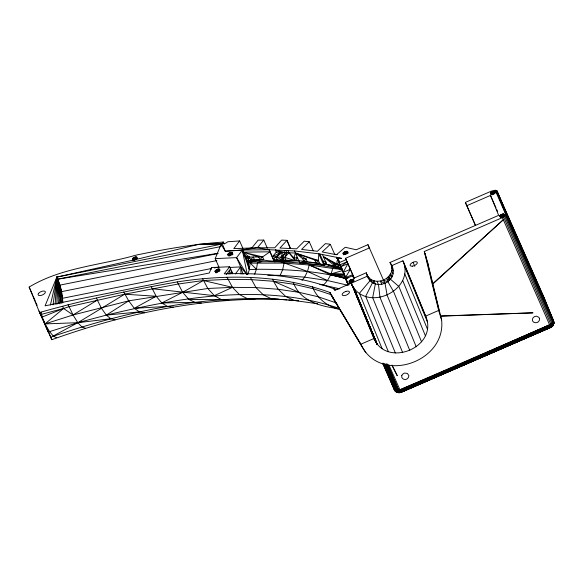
<?xml version="1.0" encoding="UTF-8"?>
<svg xmlns="http://www.w3.org/2000/svg" width="583" height="583" viewBox="0 0 583 583"><rect width="100%" height="100%" fill="white"/><g stroke="black" fill="none" stroke-linecap="round" stroke-linejoin="round"><path stroke-width="0.87" d="M250.129 261.461L250.26 263.13L284.11 263.101L309.223 264.981L330.947 273.944L345.726 277.442L346.003 278.521C316.839 270.774 286.464 269.135 256.418 269.288L250.26 263.13L250.26 261.322L249.349 269.616L247.753 274.535M382.63 363.216L394.268 389.655C395.391 392.191 398.517 393.445 401.075 392.344L550.782 327.398C553.362 326.291 554.506 323.15 553.464 320.584L544.391 298.452L496.774 190.714L495.142 190.255L491.52 191.064L465.372 202.403L475.488 225.592M279.119 299.319C201.638 297.148 124.456 313.618 51.829 339.685C47.66 330.714 43.157 321.546 41.05 312.102L39.928 312.59L38.981 311.045L29.15 287.062C61.463 267.459 100.458 265.403 136.116 255.114C164.909 249.116 193.964 244.16 223.325 242.032L224.244 244.131M427.733 264.718L427.769 262.977L424.278 251.528L502.408 217.619L505.497 215.521L506.248 213.349L497.168 191.217M427.769 262.977L441.586 319.863C446.454 361.679 382.076 384.314 361.795 346.295L329.796 292.433C281.195 274.921 227.851 274.061 177.254 281.917C131.445 289.999 85.803 299.378 41.05 312.102M388.868 364.936L401.075 392.344L551.46 327.041L552.385 326.218L553.413 324.833L553.464 320.584L506.248 213.349M348.117 284.839L345.581 278.842L352.715 275.744L353.735 278.215L366.299 272.764C371.422 290.013 399.319 278.098 389.983 262.488L498.669 215.338L490.5 195.414L466.735 205.719M366.299 272.764C370.577 295.341 403.728 281.509 389.983 262.488M352.168 285.298L354.355 288.825C372.522 311.067 415.016 287.864 402.911 260.798L391.346 265.812L392.272 267.91M329.869 292.469L360.87 344.196L373.929 338.526C386.573 367.684 436.281 348.219 426.523 318.209L403.837 262.897M382.995 363.675L394.902 390.676L397.402 392.519L400.353 392.599L551.46 327.041L553.814 323.631L553.784 321.743L544.391 298.452L496.774 190.714L506.321 213.99L553.784 321.743L553.814 323.631L552.771 325.868L550.782 327.398L399.814 392.629L396.702 391.944L394.268 389.655L388.212 374.898M495.142 190.255L553.311 321.954L552.385 326.218L398.983 391.47L395.31 391.157L394.655 390.158L397.431 390.537L399.923 389.801L447.023 369.768L549.631 324.855L551.897 323.529L553.537 321.226L553.85 322.377L552.72 322.756L505.497 215.521M252.381 257.715L250.69 259.836L247.556 261.964C279.017 261.016 310.768 262.263 341.565 269.2L338.329 266.642L337.112 263.873C336.107 260.273 338.905 259.741 337.134 257.431L318.865 253.816L294.539 250.952L268.989 249.713L242.011 250.063L225.286 251.215L221.081 244.241L198.686 244.343L134.156 259.887L56.85 277.078L45.073 305.835L209.304 273.004L211.542 267.561L229.658 266.73L232.683 273.595M55.166 304.158L56.85 277.078L221.081 244.241L223.325 242.032M319.943 254.035L324.265 263.859L324.119 265.746C308.086 259.581 290.465 260.856 273.558 259.544L269.229 249.721M346.739 280.7L337.972 260.28L338.818 258.014L341.543 258.356L337.134 257.431M53.031 304.873L56.85 277.078C60.501 285.138 62.68 293.919 62.782 302.781M261.76 261.592L257.497 262.802L256.418 269.288L249.349 269.616L247.556 261.825L250.69 259.836C261.417 258.021 271.904 263.385 282.31 259.982L282.784 256.724M211.25 269.237L211.542 267.561M134.782 259.719L136.48 258.765L137.071 257.322C135.504 256.331 132.858 257.555 132.326 259.275L132.669 259.799L134.156 259.887M373.419 283.17L373.951 280.766L375.306 284.081L372.668 297.673L395.354 352.992M504.674 216.293L551.897 323.529L551.503 325.299L550.432 326.662L400.725 391.616L399.115 392.716L396.316 390.61L384.292 364.069M50.408 305.026L56.85 277.078L61.157 303.007M343.059 253.241L343.066 253.904C344.626 254.902 347.271 253.671 347.818 251.958L346.579 251.266L344.159 252.096L343.059 253.241L343.773 254.858M326.21 262.044L324.265 263.859L341.565 269.2L335.05 265.994L335.648 263.574M227.793 254.341L227.742 255.026C229.265 256.126 231.888 254.844 232.537 253.19L231.393 252.432L228.973 253.19L227.793 254.341L228.507 255.959M552.713 325.256L552.771 325.868L553.442 323.951L551.503 325.299L475.014 357.838L400.368 390.821L398.663 390.26L386.595 363.996M345.369 276.648L338.891 262.379L342.469 269.565L332.696 268.457C331.217 274.746 328.163 280.649 323.39 285.065L319.797 284.533M553.784 322.953L553.413 324.833M215.032 271.204L216.993 269.39L218.814 268.982L219.827 269.47C219.66 271.343 216.905 272.414 215.265 271.78L215.032 271.204L215.761 272.851M490.536 193.177L490.646 194.117C492.278 194.758 495.047 193.68 495.193 191.8L493.619 191.355L491.25 192.383L490.536 193.177L491.25 194.795M499.799 215.768L499.908 216.708L501.919 216.759L503.676 215.863L504.463 214.398L502.889 213.946L500.498 214.989L499.799 215.768L500.513 217.386M254.654 274.214L256.418 269.288M228.718 273.893L230.584 268.829L226.233 274.527M218.96 267.145L215.207 258.619L221.081 244.241L221.285 246.026M267.743 275.183L280.226 275.322L282.668 269.579L284.11 263.101L281.276 261.257M349.188 281.028L349.013 281.749C350.376 283.127 353.531 281.647 353.815 279.84L352.365 279.301L349.968 280.248L349.188 281.028L349.902 282.646M250.69 259.836L249.473 257.067L244.605 255.988L242.936 252.162L269.914 251.812L262.605 256.899L249.473 257.067L247.556 261.825M247.418 261.592L249.473 257.067L242.936 252.162L245.064 256.44L249.473 257.067L246.558 259.559L247.469 261.636L247.258 261.228M400.725 391.616L398.983 391.47L397.431 390.537L385.749 364.193L397.431 390.537L396.702 391.944L400.725 391.616L550.075 325.868L550.84 324.243L503.617 217.007M242.856 248.3L239.613 240.932L233.805 248.62L257.365 247.775L268.989 249.713L274.243 261.643L285.983 260.156L284.759 257.394L287.106 252.643L286.18 250.544M373.951 280.766L372.471 282.726L365.658 296.346L388.336 351.644M347.934 278.084L345.457 277.668L350.332 269.31L347.045 261.76L339.911 264.857M229.884 274.01L231.619 271.182L232.092 273.842M382.091 348.612L359.405 293.293L371.131 279.403L372.471 282.726M229.658 266.73L224.222 273.85C261.388 272.647 299.312 275.897 334.387 288.957L334.999 290.356M235.35 273.923L240.692 266.927L236.596 257.628L242.331 250.107L246.558 259.559M302.001 280.43L304.647 277.158L307.467 271.452L309.223 264.981L318.114 264.602M262.11 257.103L259.931 259.726L247.622 261.971L254.516 259.785L253.292 257.016M263.778 240.079L258.131 240.138L251.892 247.848L242.011 250.063L257.365 247.775L263.778 240.079L267.386 248.263M296.63 257.11L297.235 258.495L295.173 260.601L284.759 257.394L272.341 256.775L276.284 252.133L295.464 253.051L318.311 260.448L319.528 263.217L324.119 265.746L318.865 253.816L318.311 260.448L314.842 260.04L295.464 253.051L293.956 257.839L295.173 260.601L274.243 261.643L273.558 259.544L275.183 257.424M397.868 392.483L398.983 391.47L398.663 390.26L387.695 364.397M284.344 250.464L285.269 252.563L281.086 257.212L282.31 259.982L284.737 257.336M284.759 257.394L288.957 252.738L288.031 250.639M550.746 327.274L551.751 326.167L551.882 326.655M294.539 250.952L299.771 262.889L303.816 261.366L306.257 258.925M313.224 250.77L309.26 241.763L301.6 249.429L317.407 251.288L325.35 243.658L329.155 244.095L330.291 244.328L334.62 254.152L337.258 254.669M318.216 260.696L316.066 262.802L299.771 262.889L307.285 261.767L306.068 258.998L295.464 253.051L302.599 258.604L303.816 261.366M276.284 252.133L275.365 250.034L280.846 252.344L275.934 256.972L277.144 259.734L274.243 261.643L298.868 260.776M330.291 244.328L322.18 251.936L336.435 254.749L345.223 247.272L356.228 249.772L367.96 244.671L383.905 281.101M432.79 284.03L503.333 219.718L432.287 284.14M324.265 263.859L335.05 265.994L337.462 263.924M56.5 337.659L53.432 336.209L49.489 331.508L44.964 323.915L63.605 308.48L69.013 306.716L124.682 294.204L178.179 284.016L203.358 280.51L227.938 279.359L251.368 279.621L273.493 281.283L294.189 284.336L313.304 288.76L330.794 294.568L365.84 352.722M347.045 261.76L340.742 266.759L347.898 263.713L343.161 272.334L350.332 269.31L354.231 278.419M550.782 327.398L551.744 326.334M544.143 300.056L544.704 299.611L544.282 299.043M287.106 252.643L281.086 257.212L282.668 252.439L275.934 256.972L282.31 259.982M398.626 392.745L396.265 391.98L395.697 391.076L396.316 390.61L384.911 363.923M550.673 327.18L550.432 326.662L553.063 325.154M543.516 298.27L543.99 297.949L543.327 297.614M250.26 263.13L252.446 261.672M335.946 302.796L318.158 296.762L298.977 292.323L278.208 289.27L255.981 287.601L232.479 287.339L207.81 288.476L128.726 300.835L106.303 315.126L77.823 322.69L48.236 332.055L38.981 311.045M96.428 297.986L97.346 300.085L73.028 314.973L44.964 323.915L39.906 313.144L41.925 317.13L63.605 308.48L73.028 314.973L77.823 322.69L81.904 326.925L85.38 328.258M50.692 337.397L77.823 322.69L124.682 294.204L156.186 296.266L161.775 302.956L167.51 306.41L173.304 307.175M401.075 392.344L398.415 392.14M272.341 256.775L280.846 252.344M447.023 369.768L400.368 390.821L550.075 325.868L550.432 326.662M475.014 357.838L549.631 324.855L502.408 217.619M338.985 262.758L346.12 259.661L345.559 258.291L369.323 247.986L367.96 244.671M367.662 276.08L334.926 290.276L334.387 288.957M426.523 318.209L425.597 316.11L438.656 310.447L424.278 251.528M399.923 389.801L549.631 324.855L550.075 325.868M345.457 277.668L352.613 274.622M53.432 336.209C125.841 311.694 202.33 294.983 279.148 299.276M245.931 258.167L249.473 257.067L244.896 256.207M337.972 260.28L346.003 278.521L330.947 273.944L342.687 270.534M144.46 312.809L139.424 311.883L134.258 308.298L128.726 300.835L73.028 314.973L68.087 304.618M41.976 314.201L63.605 308.48L62.68 306.381M220.228 246.704L57.775 279.177L61.302 303.073M59.976 285.116L217.955 253.525M216.934 260.579L61.609 291.631L57.775 279.177L217.94 253.292M211.665 268.464L62.607 298.27L57.775 279.177L62.505 302.839M214.34 267.932L218.807 267.036M245.771 257.795L249.473 257.067M247.586 261.927L259.931 259.726L258.714 256.957L242.936 252.162L262.605 256.899L263.822 259.668L247.622 261.971L249.349 269.616L243.257 252.206L245.064 256.44M274.243 261.643L283.498 260.04M399.617 392.337L400.966 392.133M97.346 300.085L101.384 308.115L106.303 315.126C181.969 296.936 263.902 282.799 339.576 308.494M115.07 319.848L110.821 318.741L77.823 322.69L44.964 323.915M139.424 311.883L106.303 315.126L110.821 318.741M198.686 244.343L225.453 243.33L227.873 241.748L239.613 240.932M167.51 306.41L134.258 308.298L156.186 296.266L151.194 286.61M215.207 258.619L236.596 257.628L247.017 274.586M229.104 267.459L240.692 266.927L246.354 273.952M440.274 316.175L533.03 312.838L440.631 315.993M201.485 302.985L194.941 302.337L161.775 302.956L182.654 292.309L203.358 280.51L232.479 287.339L239.343 294.495L247.032 298.503L255.004 299.057M257.365 247.775L274.731 247.79L281.647 240.087L287.004 240.342L290.604 248.533M177.254 281.917L182.654 292.309L188.812 299.414L221.504 299.691L228.769 300.274M344.786 275.832L330.947 273.944L344.167 274.141M401.038 392.221L399.574 392.184L399.814 392.629M330.947 273.944L344.108 274.301M552.414 325.329L551.503 325.299L550.84 324.243M297.651 258.007L293.956 257.839L288.957 252.738L295.173 260.601M333.629 289.175L338.016 289.459M295.217 300.558L298.583 300.777M317.669 303.801L294.379 300.5L271.387 298.773L263.188 294.758L255.981 287.601L250.45 277.523M280.226 275.322L304.647 277.158L327.486 280.532L347.701 285.204M280.882 299.392L287.011 299.851M288.76 299.983L298.379 300.704M337.477 308.407L335.742 308.276C318.799 306.009 299.429 300.114 293.264 282.238M309.26 241.763L304.224 241.18L296.623 248.846L279.92 248.045L287.004 240.342L290.247 248.518M302.599 258.604L306.068 258.998M319.528 263.217L316.066 262.802L314.842 260.04M152.119 288.709L214.325 295.661L221.504 299.691M347.045 282.42L348.124 283.251L351.243 283.2L352.817 286.719M332.696 268.457L309.223 264.981L330.656 274.863L346.047 278.645M338.329 266.642L335.05 265.994L323.383 256.658L333.819 263.232L337.112 263.873L340.72 265.739M323.048 261.097L325.569 261.614M323.39 285.065L339.838 288.862M275.365 250.034L285.269 252.563M341.565 269.2L326.786 264.383L322.465 254.56M339.969 309.675C327.806 306.622 316.926 298.627 312.379 286.661M416.226 346.819L393.54 291.507L387.943 281.837L383.687 280.197L385.05 283.513L387.119 295.202L409.805 350.514M280.088 261.439L307.467 271.452L327.486 280.532M272.574 279.184L273.493 281.283L298.977 292.323M390.53 380.021L394.902 390.676L397.402 392.519M294.379 300.5L285.706 296.456L278.208 289.27L273.493 281.283M188.812 299.414L194.941 302.337M385.05 283.513L380.451 281.159L381.814 284.497M323.383 256.658L340.858 266.059M551.897 323.529L552.786 324.119L552.72 322.756M337.112 263.873L341.077 266.985M387.943 281.837L386.595 278.499L389.386 280.459L388.03 277.151L398.859 286.479L421.545 341.798M336.85 303.677L335.597 302.548L329.796 292.433M395.821 391.485L396.265 391.98M338.06 259.53L336.566 257.322L339.211 261.424M337.353 259.391L339.087 261.424M337.484 259.42L339.168 261.439L336.427 257.292M336.566 257.322L337.958 259.501M128.726 300.835L123.756 292.105M395.697 391.076L383.315 363.158M391.944 365.242L397.256 375.714L392.075 365.133M136.539 259.42L135.329 257.008L136.4 259.435M348.306 284.963L345.581 278.842M333.819 263.232L335.05 265.994M506.088 214.719L496.104 190.371L497.204 192.864M494.654 191.392L495.368 193.009M494.187 191.319L494.901 192.937M503.916 213.983L504.63 215.601M493.619 191.355L494.69 193.782M503.457 213.917L504.521 216.344M493.007 191.494L494.071 193.92M502.889 213.946L503.952 216.373M502.269 214.092L503.34 216.519M492.365 191.727L493.437 194.154M491.775 192.026L492.839 194.452M501.635 214.318L502.699 216.745M491.25 192.383L492.314 194.809M501.037 214.624L502.109 217.051M490.828 192.776L491.542 194.394M500.498 214.989L501.569 217.408M500.097 215.375L500.804 216.993M490.5 195.414L495.987 207.876M496.716 209.537L497.445 211.199M465.372 202.403L475.582 225.585M438.656 310.447L441.586 319.863M413.034 262.27L414.812 266.307M347.483 251.441L348.189 253.058M347.082 251.309L347.796 252.927M346.579 251.266L347.65 253.692M345.996 251.339L347.067 253.765M345.369 251.513L346.433 253.94M344.735 251.769L345.806 254.195M344.159 252.096L345.231 254.523M343.664 252.468L344.378 254.086M343.285 252.862L343.992 254.48M345.559 258.291L354.34 278.229M352.715 275.744L353.641 277.843M353.356 279.381L354.063 280.999M352.912 279.286L353.626 280.904M352.365 279.301L353.079 280.919M351.768 279.41L352.839 281.837M351.126 279.614L352.555 282.85M350.529 279.906L351.593 282.332M387.003 363.785L398.663 390.26M349.968 280.248L351.032 282.675M349.509 280.634L350.223 282.252M384.583 363.981L396.316 390.61M348.124 283.251L348.845 284.883M347.439 282.923L348.153 284.54M360.87 344.196L361.795 346.295M232.253 252.628L232.96 254.246M231.881 252.483L232.595 254.101M231.393 252.432L232.464 254.858M230.817 252.49L231.881 254.917M230.198 252.636L231.262 255.062M229.564 252.876L230.635 255.303M228.973 253.19L229.921 255.704M228.456 253.561L229.52 255.988M228.062 253.948L228.769 255.565M227.013 277.26L232.479 287.339L214.325 295.661L207.81 288.476L202.432 278.412M219.274 269.047L219.988 270.665M218.814 268.982L219.529 270.599M218.253 269.018L219.317 271.445M217.634 269.157L218.698 271.583M216.993 269.39L218.064 271.816M216.395 269.696L217.459 272.123M215.878 270.053L216.942 272.48M215.455 270.439L216.519 272.866M215.163 270.833L215.87 272.45M135.919 256.943L136.633 258.56M135.773 259.61L134.702 257.183L135.628 259.668M135.139 259.865L134.075 257.438L135.008 259.945M134.564 260.193L133.5 257.766L134.454 260.273M133.004 258.138L134.075 260.565M132.632 258.524L133.347 260.142M132.399 258.918L133.113 260.535M29.15 287.062L32.845 295.479M39.928 312.59L41.925 317.13M33.187 296.266L35.337 301.2M36.051 302.847L37.13 305.31M496.104 190.371L506.321 213.99M43.71 320.563L44.702 322.865M46.035 325.977L49.125 333.236M354.282 288.723L377.048 344.152L352.38 285.648L374.854 340.625L351.243 283.2L352.853 287.448M352.802 286.311L377.048 344.152L354.216 288.621M352.591 285.976L377.048 344.152L354.1 288.417M49.46 334.044L51.829 339.685M353.014 286.661L377.048 344.152L353.546 287.528L354.121 289.219M352.904 286.486L377.048 344.152L353.356 287.2M353.218 286.982L377.048 344.152M347.388 282.216L348.43 284.723M402.911 260.798L425.597 316.11M404.974 267.167L427.66 322.479M404.777 273.886L427.463 329.206M402.7 280.474L425.386 335.786M391.71 267.48L393.073 270.804M391.623 270.512L392.986 273.835M391.426 277.836L390.063 274.513L392.06 276.823L390.705 273.5M388.985 276.225L390.348 279.549M377.135 281.363L378.498 284.679L379.978 297.294L402.671 352.62M368.835 277.406L370.19 280.722M367.224 274.863L368.587 278.178M388.854 375.918L389.859 378.382M386.536 370.795L387.542 373.258M243.257 252.206L244.802 256.003M222.225 243.541L225.286 251.215L242.331 250.107L247.309 274.484M228.886 253.255L229.855 255.755M353.546 287.528L354.202 289.212M346.368 279.49L347.315 282.026M243.009 274.265L240.692 266.927L241.063 274.148M553.5 322.61L553.814 323.631M425.204 253.627L439.575 312.546M247.622 261.971L249.349 269.616M283.287 256.87L283.542 258.641M56.923 304.399L56.85 277.078L59.918 303.874M56.85 277.078L58.431 303.196M283.061 256.702L283.119 259.1M539.457 318.529L539.421 320.169C538.437 323.893 531.856 323.529 532.366 319.295L533.132 317.648L534.647 316.518L536.498 316.183L538.889 317.327L539.457 318.529M401.804 375.561C400.71 378.746 405.156 380.728 407.422 378.717L408.421 377.485L408.894 375.583L407.306 373.39L404.413 373.084L402.43 374.344L401.804 375.561M38.412 293.606L38.135 294.175A3.884 1.793 -23.8 0 0 40.65 295.494A3.884 1.793 -23.8 0 0 45.015 293.001L45.292 292.433A3.884 1.793 -23.8 0 0 43.222 291.055L42.319 291.209A3.884 1.793 -23.8 0 0 38.412 293.606M345.894 291.427L344.954 291.791A3.884 1.793 -23.8 0 0 342.199 294.779A3.884 1.793 -23.8 0 0 345.719 295.326L346.659 294.962A3.884 1.793 -23.8 0 0 349.436 292.214L349.334 291.755A3.884 1.793 -23.8 0 0 345.894 291.427M137.136 258.59L136.422 256.972L137.056 258.582M412.524 266.139A3.884 1.793 -23.8 0 0 417.282 262.386A3.884 1.793 -23.8 0 0 411.343 263.268A3.884 1.793 -23.8 0 0 412.524 266.139"/></g></svg>
